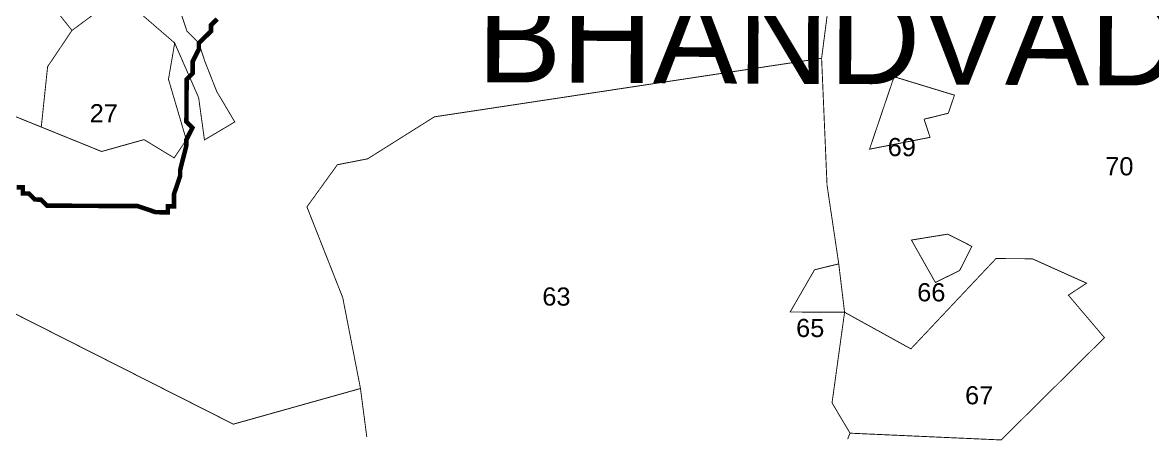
# Model space of a CAD drawing. Header units: metres. Extents: x 318080 to 326887, y 1838772 to 1852662.
# Drawn here: x 323235 to 323989, y 1838794 to 1839073 of the extents above; entities that cross this region are included whole.
import ezdxf

# ---------------------------------------------------------------- set-up
doc = ezdxf.new("R2010")
doc.units = ezdxf.units.M
doc.header["$MEASUREMENT"] = 0
for name, color, linetype in [('HAZARDS LINE', 1, 'Continuous'), ('SURVEY NO.', 7, 'Continuous'), ('SURVEY PLOT BOUNDARY', 35, 'Continuous'), ('VILLAGE NAME', 3, 'Continuous')]:
    doc.layers.add(name, color=color, linetype=linetype)
doc.styles.add('PDF Arial', font='arial.ttf')
doc.styles.get("Standard").update_dxf_attribs({"font": 'arial.ttf'})

# ---------------------------------------------------------------- blocks, each defined once
blk = doc.blocks.new('22')
at = {"layer": 'HAZARDS LINE', "lineweight": 18, "const_width": 3.03}
blk.add_lwpolyline([(323364.8, 1839074.86), (323360.74, 1839070.85), (323360.72, 1839066.81), (323356.67, 1839062.8), (323352.62, 1839058.78), (323352.6, 1839054.75), (323348.52, 1839046.7), (323348.49, 1839038.63), (323344.43, 1839034.62), (323344.3, 1839006.38), (323348.31, 1839002.32), (323344.24, 1838994.27), (323344.22, 1838990.24), (323340.11, 1838974.12), (323340.09, 1838970.09), (323336, 1838958), (323335.96, 1838949.93), (323331.92, 1838949.95), (323331.9, 1838945.92), (323323.84, 1838945.96), (323311.76, 1838950.05), (323251.25, 1838950.34), (323247.23, 1838954.39), (323243.2, 1838954.41), (323239.19, 1838958.47), (323235.15, 1838958.49), (323235.17, 1838962.52), (323231.14, 1838962.54)], dxfattribs=at)
at = {"layer": 'SURVEY PLOT BOUNDARY', "lineweight": 18, "const_width": 0.605}
for points in [[(323772.24, 1839080.97), (323768.05, 1839048.71), (323509.7, 1839009.61), (323465.19, 1838981.59), (323445, 1838977.65), (323424.7, 1838949.51), (323448.61, 1838888.87), (323460.42, 1838828.3), (323375.6, 1838804.5), (323206.59, 1838890.04)], [(323227.34, 1839010.97), (323247.47, 1839002.81), (323287.73, 1838986.48), (323316, 1838994.41), (323336.11, 1838982.21), (323344.24, 1838994.27), (323332.33, 1839034.67), (323336.48, 1839058.86), (323352.44, 1839022.47), (323356.34, 1838994.21), (323376.57, 1839006.22), (323364.56, 1839026.45), (323356.59, 1839046.66), (323352.62, 1839058.78), (323344.59, 1839066.89), (323340.61, 1839079.01)], [(323340.61, 1839079.01), (323344.59, 1839066.89), (323352.62, 1839058.78), (323356.59, 1839046.66), (323364.56, 1839026.45), (323376.57, 1839006.22), (323356.34, 1838994.21), (323352.44, 1839022.47), (323336.48, 1839058.86), (323308.36, 1839083.2)], [(323284.14, 1839079.29), (323267.95, 1839067.26), (323251.91, 1839087.51)], [(323206.59, 1838890.04), (323375.6, 1838804.5), (323460.42, 1838828.3), (323464.63, 1838796), (323460.42, 1838828.3), (323448.61, 1838888.87), (323424.7, 1838949.51), (323445, 1838977.65), (323465.19, 1838981.59), (323509.7, 1839009.61), (323768.05, 1839048.71), (323771.68, 1838963.97), (323779.49, 1838911.49), (323763.34, 1838907.53), (323747.07, 1838879.37), (323783.37, 1838879.19), (323775.01, 1838818.72), (323787.02, 1838798.49), (323785.41, 1838794.46), (323787.02, 1838798.49), (323887.84, 1838793.97), (323956.74, 1838862.22), (323932.68, 1838890.58), (323944.82, 1838898.59), (323908.59, 1838914.9), (323884.39, 1838915.02), (323827.62, 1838854.77), (323783.37, 1838879.19), (323779.49, 1838911.49), (323771.68, 1838963.97), (323768.05, 1839048.71), (323772.24, 1839080.97)]]:
    blk.add_lwpolyline(points, dxfattribs=at)
for points in [[(323267.95, 1839067.26), (323251.7, 1839043.13), (323247.47, 1839002.81), (323227.34, 1839010.97), (323183.14, 1839047.5), (323211.57, 1839087.7), (323203.58, 1839103.88), (323215.76, 1839119.96), (323231.92, 1839123.92), (323240.08, 1839144.05), (323252.1, 1839127.85), (323243.98, 1839115.79), (323251.91, 1839087.51)], [(323336.48, 1839058.86), (323332.33, 1839034.67), (323344.24, 1838994.27), (323336.11, 1838982.21), (323316, 1838994.41), (323287.73, 1838986.48), (323247.47, 1839002.81), (323251.7, 1839043.13), (323267.95, 1839067.26), (323284.14, 1839079.29), (323308.36, 1839083.2)], [(323816.4, 1839036.38), (323856.68, 1839024.08), (323852.58, 1839012), (323836.43, 1839008.04), (323840.41, 1838995.92), (323800.03, 1838988.04)], [(323816.4, 1839036.38), (323800.03, 1838988.04), (323840.41, 1838995.92), (323836.43, 1839008.04), (323852.58, 1839012), (323856.68, 1839024.08)], [(323852.2, 1838931.31), (323868.29, 1838923.16), (323860.15, 1838907.06), (323843.97, 1838899.07), (323827.97, 1838927.39)], [(323852.2, 1838931.31), (323827.97, 1838927.39), (323843.97, 1838899.07), (323860.15, 1838907.06), (323868.29, 1838923.16)], [(323787.02, 1838798.49), (323775.01, 1838818.72), (323783.37, 1838879.19), (323827.62, 1838854.77), (323884.39, 1838915.02), (323908.59, 1838914.9), (323944.82, 1838898.59), (323932.68, 1838890.58), (323956.74, 1838862.22), (323887.84, 1838793.97)], [(323783.37, 1838879.19), (323747.07, 1838879.37), (323763.34, 1838907.53), (323779.49, 1838911.49)]]:
    blk.add_lwpolyline(points, close=True, dxfattribs=at)
at = {"layer": 'SURVEY NO.', "char_height": 12.102, "attachment_point": 7, "rotation": 359.72418, "style": 'PDF Arial'}
for s, insert in [('27', (323279.75, 1839005.99)), ('69', (323812.11, 1838983.26)), ('70', (323957.26, 1838970.46)), ('66', (323831.81, 1838886.34)), ('63', (323581.7, 1838883.51)), ('65', (323751.02, 1838862.52)), ('67', (323863.75, 1838817.6))]:
    blk.add_mtext(s, dxfattribs=dict(at, insert=insert))
at = {"layer": 'VILLAGE NAME', "insert": (323538.05, 1839032.68), "char_height": 60.511, "attachment_point": 7, "rotation": 359.72418}
blk.add_mtext('BHANDVADI', dxfattribs=at)

msp = doc.modelspace()

# ---------------------------------------------------------------- block references
msp.add_blockref('22', (0, 0))

doc.saveas('drawing.dxf')
